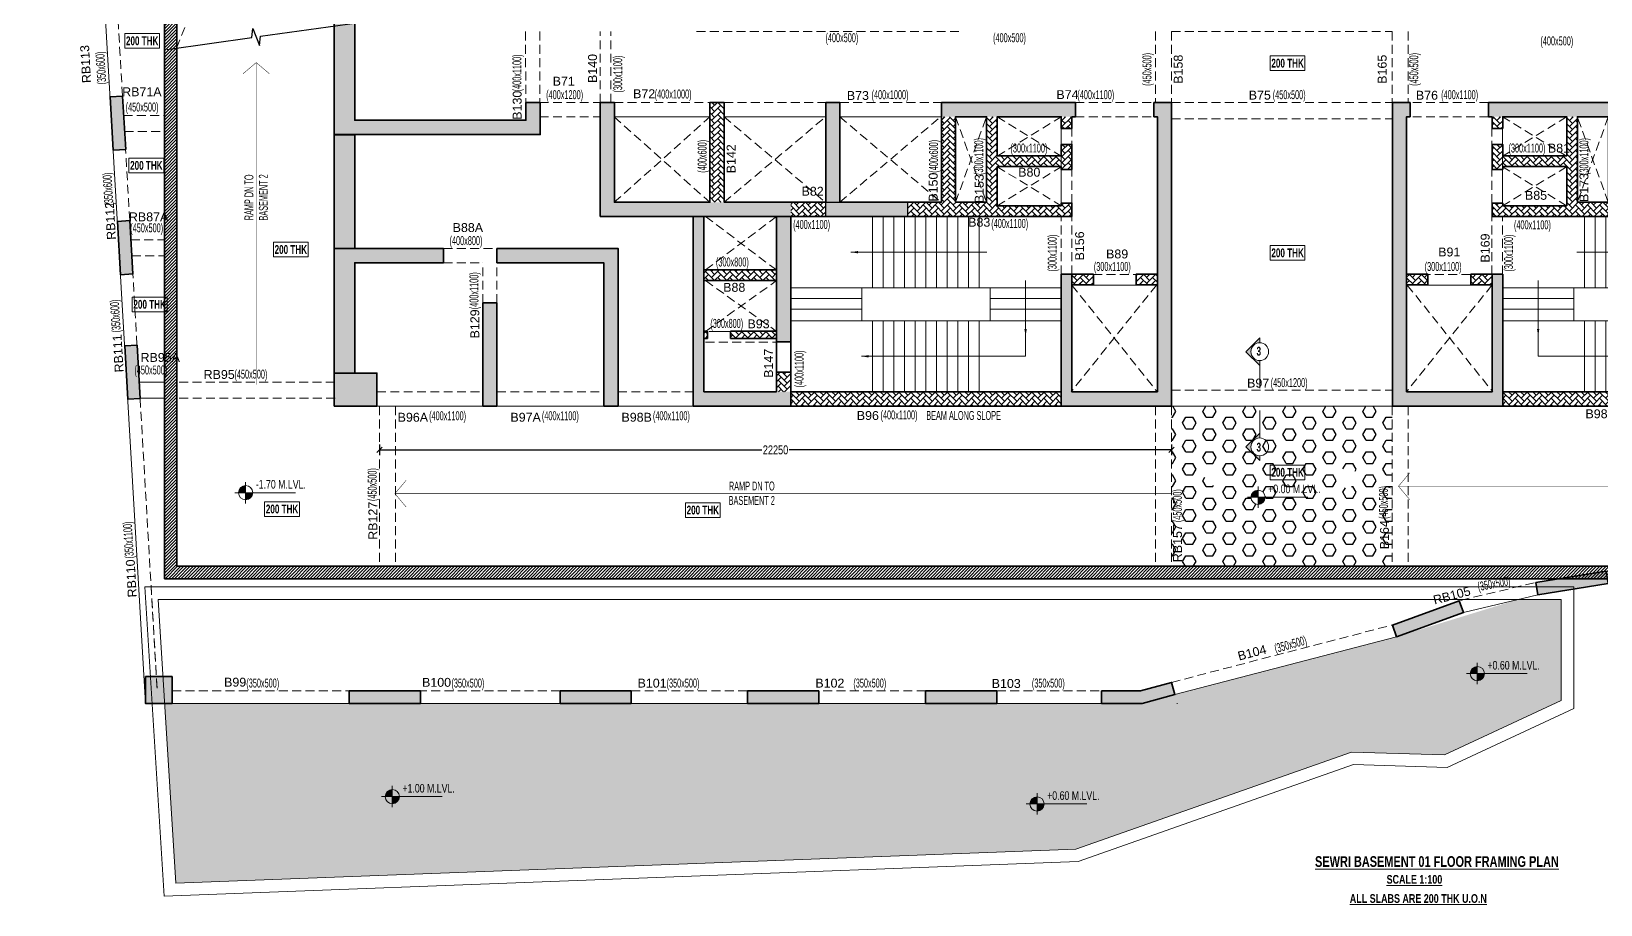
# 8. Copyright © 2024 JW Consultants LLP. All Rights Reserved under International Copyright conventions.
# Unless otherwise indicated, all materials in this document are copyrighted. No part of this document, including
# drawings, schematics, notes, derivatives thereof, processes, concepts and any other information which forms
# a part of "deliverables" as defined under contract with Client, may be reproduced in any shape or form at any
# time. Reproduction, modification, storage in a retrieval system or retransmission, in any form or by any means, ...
# Model space of a CAD drawing. Header units: millimetres. Extents: x 0 to 31858296, y -21599035 to 0.
# Drawn here: x 31785938 to 31830023, y -21492963 to -21468434 of the extents above; entities that cross this region are included whole.
import ezdxf
from ezdxf.enums import TextEntityAlignment as Align

# ---------------------------------------------------------------- set-up
doc = ezdxf.new("R2010")
doc.units = ezdxf.units.MM
doc.header["$LTSCALE"] = 1000
doc.header["$MEASUREMENT"] = 0
doc.header["$PDMODE"] = 3
doc.linetypes.add('HIDDEN', pattern=[0.375, 0.25, -0.125])
doc.linetypes.add('HIDDEN2', pattern=[0.1875, 0.125, -0.0625])
for name, color, linetype, lineweight in [('A-ANNO-DIMS', 8, 'Continuous', 15), ('A-DETL-MISC', 35, 'Continuous', 15), ('A-FLOR-IDEN', 11, 'Continuous', 9), ('A-HIDD-ABVE', 8, 'HIDDEN', 20), ('A-HIDD-BELW', 8, 'HIDDEN2', 20), ('G-____-____-DIMS', 7, 'Continuous', 9), ('G-ANNO-SYMB', 1, 'Continuous', 9), ('G-ANNO-TEXT', 231, 'Continuous', 9), ('S-BEAM', 7, 'Continuous', 18), ('S-BEAM-IDEN', 2, 'Continuous', 9), ('S-COL HATCH', 9, 'Continuous', 0), ('S-COLS', 5, 'Continuous', 35)]:
    doc.layers.add(name, color=color, linetype=linetype, lineweight=lineweight)
for name, color, linetype in [('Beam Nos', 7, 'Continuous'), ('changes', 7, 'Continuous'), ('HATCH', 8, 'Continuous'), ('S-CUTOUT', 1, 'Continuous')]:
    doc.layers.add(name, color=color, linetype=linetype)
doc.styles.add('Dim.s & Anno.(Misc.)', font='ARIALN.TTF')
doc.styles.add('SC-BBS1', font='SansSerif')
doc.styles.add('SOBHA', font='swisscl.ttf')
doc.styles.add('Swis721 LtCn BT', font='swisscl.ttf', dxfattribs={"width": 0.9, "height": 233.355162})
doc.styles.add('Swis721 LtCn BT_1', font='swisscl.ttf', dxfattribs={"height": 240})
doc.styles.add('Swis721 LtCn BT_2', font='swisscl.ttf', dxfattribs={"height": 244.992296})
doc.styles.add('Swis721 LtCn BT_B', font='', dxfattribs={"width": 0.9, "height": 246.918336})
doc.styles.get('Swis721 LtCn BT_B').set_extended_font_data('Swis721 LtCn BT', bold=True)
doc.dimstyles.new('A-GFC-100', dxfattribs={"dimscale": 100, "dimtxt": 1.75, "dimasz": 1.5, "dimexe": 1.5, "dimexo": 0, "dimgap": 1, "dimtad": 1, "dimdsep": 46, "dimtxsty": 'Dim.s & Anno.(Misc.)', "dimblk": 'ARCHTICK', "dimcen": 0, "dimdle": 1.5, "dimclrd": 256, "dimclre": 8, "dimclrt": 6, "dimazin": 2, "dimtfac": 1, "dimtix": 1, "dimtmove": 2, "dimatfit": 3, "dimfxl": 1, "dimtolj": 1, "dimlwd": -1, "dimlwe": 9, "dimarcsym": 0})
doc.dimstyles.new('S-100', dxfattribs={"dimscale": 100, "dimtxt": 2.5, "dimasz": 1.5, "dimexe": 1.5, "dimexo": 1.5, "dimgap": 0.1, "dimtad": 0, "dimdec": 0, "dimrnd": 0.0005, "dimzin": 0, "dimdsep": 46, "dimtxsty": 'SOBHA', "dimblk": 'OBLIQUE', "dimcen": 0.09, "dimclrd": 8, "dimclre": 8, "dimclrt": 6, "dimadec": 0, "dimazin": 0, "dimtfac": 1, "dimtdec": 0, "dimtofl": 0, "dimtmove": 0, "dimatfit": 3, "dimfxl": 1.5, "dimfxlon": 1, "dimtolj": 1, "dimtzin": 0, "dimlwd": -1, "dimlwe": -1, "dimarcsym": 0})
pattern_1 = [(45, (-31802317.5, 20729084.55), (0, 169.7056275), [360, -120]), (135, (-31802232.65, 20729169.4), (1e-14, 169.7056275), [360, -120])]
pattern_2 = [(45, (-31802317.5, 20677155.55), (0, 169.7056275), [360, -120]), (135, (-31802232.65, 20677240.4), (1e-14, 169.7056275), [360, -120])]

# ---------------------------------------------------------------- blocks, each defined once
blk = doc.blocks.new('_ARCHTICK')
at = {"color": 0, "linetype": 'ByBlock', "const_width": 0.15}
blk.add_lwpolyline([(-0.5, -0.5), (0.5, 0.5)], dxfattribs=at)
blk = doc.blocks.new('Spot Elevations - M_Spot Elevation - Target Filled-23738-FIRST FLOOR  FRAMING PLAN _NTA_')
at = {"layer": 'G-____-____-DIMS'}
h = blk.add_hatch(color=256, dxfattribs=at)
edge = h.paths.add_edge_path(flags=0)
edge.add_line((0, 0), (-2, 0))
edge.add_arc((0, 0), 2, 90, 180, ccw=False)
edge.add_line((0, 2), (0, 0))
h = blk.add_hatch(color=256, dxfattribs=at)
edge = h.paths.add_edge_path(flags=0)
edge.add_line((0, 0), (2, 0))
edge.add_arc((0, 0), 2, 270, 360, ccw=False)
edge.add_line((0, -2), (0, 0))
for p, q in [((-3, 0), (14, 0)), ((0, -3), (0, 3))]:
    blk.add_line(p, q, dxfattribs=at)
blk.add_circle((0, 0), 2, dxfattribs=at)
blk = doc.blocks.new('A$C89844c14')
at = {"layer": 'S-COL HATCH', "transparency": 33554687}
h = blk.add_hatch(dxfattribs=at)
h.set_pattern_fill('ANSI31', color=256, scale=500)
h.set_pattern_definition([(45, (-31243118.95, 21573255.045), (-44.19417382, 44.19417382), [])])
edge = h.paths.add_edge_path()
edge.add_line((-12641, -10574), (46763, -10574))
edge.add_line((46763, -10574), (50159, -10424))
edge.add_line((50159, -10424), (50159, 18363))
edge.add_arc((65987, 101152), 84288, 235.33184, 259.17631, ccw=False)
edge.add_arc((-8443, 269), 41200, 49.9962, 101.0852)
edge.add_line((-16364, 40700), (-15224, 21151))
edge.add_line((-15224, 21151), (-12641, 21151))
edge.add_line((-12641, 21151), (-12641, -10574))
edge = h.paths.add_edge_path(flags=16)
edge.add_line((-12291, -10224), (46756, -10224))
edge.add_line((46756, -10224), (49809, -10089))
edge.add_line((49809, -10089), (49809, 18075))
edge.add_arc((65987, 101152), 84638, 235.32076, 258.98032, ccw=False)
edge.add_arc((-8443, 269), 40850, 49.9733, 100.6568)
edge.add_line((-15997, 40415), (-14893, 21501))
edge.add_line((-14893, 21501), (-12291, 21501))
edge.add_line((-12291, 21501), (-12291, -10224))
h = blk.add_hatch(color=256, dxfattribs=at)
h.dxf.hatch_style = 1
h.paths.add_polyline_path([(-14163, 2965), (-14075, 1467), (-13726, 1488), (-13813, 2985)])
h = blk.add_hatch(color=256, dxfattribs=at)
h.dxf.hatch_style = 1
h.paths.add_polyline_path([(-13958, -535), (-13871, -2033), (-13522, -2012), (-13609, -515)])
h = blk.add_hatch(color=256, dxfattribs=at)
h.dxf.hatch_style = 1
h.paths.add_polyline_path([(-13754, -4033), (-13667, -5530), (-13317, -5510), (-13405, -4012)])
h = blk.add_hatch(color=256, dxfattribs=at)
h.dxf.hatch_style = 1
h.paths.add_polyline_path([(25890, -10677), (25945, -11023), (27920, -10704), (27864, -10359)])
h = blk.add_hatch(color=256, dxfattribs=at)
h.dxf.hatch_style = 1
h.paths.add_polyline_path([(23858, -11521), (23739, -11192), (21859, -11873), (21978, -12202)])
h = blk.add_hatch(color=256, dxfattribs=at)
h.dxf.hatch_style = 1
h.paths.add_polyline_path([(15747, -13822), (15654, -13485), (14779, -13724), (13686, -13724), (13686, -14074), (14825, -14074)])
h = blk.add_hatch(color=256, dxfattribs=at)
h.dxf.hatch_style = 1
h.paths.add_polyline_path([(-5446, -14074), (-5446, -13724), (-7446, -13724), (-7446, -14074)])
h = blk.add_hatch(color=256, dxfattribs=at)
h.dxf.hatch_style = 1
h.paths.add_polyline_path([(478, -14074), (478, -13724), (-1522, -13724), (-1522, -14074)])
h = blk.add_hatch(color=256, dxfattribs=at)
h.dxf.hatch_style = 1
h.paths.add_polyline_path([(5745, -14074), (5745, -13724), (3745, -13724), (3745, -14074)])
h = blk.add_hatch(color=256, dxfattribs=at)
h.dxf.hatch_style = 1
h.paths.add_polyline_path([(10745, -14074), (10745, -13724), (8745, -13724), (8745, -14074)])
at = {"layer": 'S-COLS', "elevation": 0}
for points in [[(-12641, -10574), (46763, -10574), (50159, -10424), (50159, 18363, -0.104418), (18042, 31828, 0.226686), (-16364, 40700), (-15224, 21151), (-12641, 21151)], [(-12291, -10224), (46756, -10224), (49809, -10089), (49809, 18075, -0.103603), (17829, 31550, 0.224825), (-15997, 40415), (-14893, 21501), (-12291, 21501)]]:
    blk.add_lwpolyline(points, format="xyb", close=True, dxfattribs=at)
for points in [[(-14163, 2965), (-13813, 2985), (-13726, 1488), (-14075, 1467)], [(-13958, -535), (-13609, -515), (-13522, -2012), (-13871, -2033)], [(-13754, -4033), (-13405, -4012), (-13317, -5510), (-13667, -5530)], [(-7446, -13724), (-5446, -13724), (-5446, -14074), (-7446, -14074)], [(-1522, -13724), (478, -13724), (478, -14074), (-1522, -14074)], [(3745, -13724), (5745, -13724), (5745, -14074), (3745, -14074)], [(8745, -13724), (10745, -13724), (10745, -14074), (8745, -14074)]]:
    blk.add_lwpolyline(points, close=True, dxfattribs=at)
for points in [[(25890, -10677), (25945, -11023), (27920, -10704), (27864, -10359), (25890, -10677)], [(21859, -11873), (21978, -12202), (23858, -11521), (23739, -11192), (21859, -11873)], [(13686, -13724), (14779, -13724), (15654, -13485), (15747, -13822), (14825, -14074), (13686, -14074), (13686, -13724)]]:
    blk.add_lwpolyline(points, dxfattribs=at)
blk = doc.blocks.new('Detail View - M_Section Head - Structural Type 1-785420-STILT FLOOR FRAMING PLAN')
at = {"layer": 'G-ANNO-SYMB'}
h = blk.add_hatch(color=9, dxfattribs=at)
edge = h.paths.add_edge_path(flags=0)
edge.add_line((-8.5, 0), (-9.86, 0))
edge.add_line((-9.86, 0), (-5.99, 3.87))
edge.add_line((-5.99, 3.87), (-2.12, 0))
edge.add_line((-2.12, 0), (-3.5, 0))
edge.add_arc((-6, 0), 2.5, 360, 540)
for p, q in [((-5.99, 3.87), (-9.86, 0)), ((-5.99, 3.87), (-2.12, 0)), ((-8.5, 0), (-9.86, 0)), ((-3.5, 0), (-2.12, 0))]:
    blk.add_line(p, q, dxfattribs=at)
at = {"layer": 'G-ANNO-SYMB', "color": 5}
for p, q in [((-5.99, 3.87), (-9.86, 0)), ((-2.12, 0), (-5.99, 3.87)), ((-9.86, 0), (-8.5, 0)), ((-3.5, 0), (4.24, 0)), ((-3.5, 0), (-2.12, 0))]:
    blk.add_line(p, q, dxfattribs=at)
at = {"layer": 'G-ANNO-SYMB'}
blk.add_arc((-6, 0), 2.5, 360, 180, dxfattribs=at)
at = {"layer": 'G-ANNO-SYMB', "color": 5}
for start, end in [(360, 180), (180, 360)]:
    blk.add_arc((-6, 0), 2.5, start, end, dxfattribs=at)
blk = doc.blocks.new('_OBLIQUE')
at = {"color": 0, "linetype": 'ByBlock'}
blk.add_line((-0.5, -0.5), (0.5, 0.5), dxfattribs=at)
blk = doc.blocks.new('*D208')
at = {"layer": 'changes', "color": 8, "transparency": 16777216}
for p, q in [((31795719, -21480041), (31795719, -21480341)), ((31795719, -21480191), (31806459, -21480191)), ((31817969, -21480191), (31807229, -21480191)), ((31817969, -21480041), (31817969, -21480341))]:
    blk.add_line(p, q, dxfattribs=at)
at = {"layer": 'Defpoints', "color": 0, "transparency": 16777216}
for p in [(31795719, -21479550), (31817969, -21479550), (31817969, -21480191)]:
    blk.add_point(p, dxfattribs=at)
at = {"layer": 'changes', "color": 8, "transparency": 16777216, "xscale": 150, "yscale": 150, "zscale": 150, "rotation": 180}
blk.add_blockref('_OBLIQUE', (31795719, -21480191), dxfattribs=at)
at = {"layer": 'changes', "color": 8, "transparency": 16777216, "xscale": 150, "yscale": 150, "zscale": 150}
blk.add_blockref('_OBLIQUE', (31817969, -21480191), dxfattribs=at)
at = {"layer": 'changes', "color": 6, "transparency": 16777216, "insert": (31806844, -21480191), "char_height": 250, "attachment_point": 5, "style": 'SOBHA'}
blk.add_mtext('\\A1;22250', dxfattribs=at)
blk = doc.blocks.new('A$C0bd9de3c')
at = {"layer": 'S-COL HATCH', "transparency": 33554687}
h = blk.add_hatch(color=256, dxfattribs=at)
h.dxf.hatch_style = 1
h.paths.add_polyline_path([(-2086, 1900), (-2086, 2800), (-2486, 2800), (-2486, 2300), (-7296, 2300), (-7296, 13400), (-7871, 13403), (-7871, 1900)])
h = blk.add_hatch(color=256, dxfattribs=at)
h.dxf.hatch_style = 1
h.paths.add_polyline_path([(4954, -400), (4954, 0), (0, 0), (0, 2800), (-400, 2800), (-400, -400)])
at = {"layer": 'S-COL HATCH'}
h = blk.add_hatch(dxfattribs=at)
h.set_pattern_fill('AR-HBONE', color=256, scale=30)
h.set_pattern_definition(pattern_1)
h.paths.add_polyline_path([(2684, 0), (3084, 0), (3084, 2800), (2684, 2800)])
at = {"layer": 'S-COL HATCH', "transparency": 33554687}
h = blk.add_hatch(color=256, dxfattribs=at)
h.dxf.hatch_style = 1
h.paths.add_polyline_path([(5934, 2800), (6334, 2800), (6334, 0), (5934, 0)])
h = blk.add_hatch(color=256, dxfattribs=at)
h.dxf.hatch_style = 1
h.paths.add_polyline_path([(9184, 2800), (12954, 2800), (12954, 2400), (9184, 2400)])
h = blk.add_hatch(color=256, dxfattribs=at)
h.dxf.hatch_style = 1
h.paths.add_polyline_path([(12854, -2025), (12554, -2025), (12554, -5325), (12554, -5725), (15254, -5725), (15654, -5725), (15654, -5325), (15654, -5325), (15654, 2800), (15154, 2800), (15154, 2400), (15254, 2400), (15254, -5325), (15254, -5325), (12854, -5325), (12854, -5325)])
h = blk.add_hatch(color=256, dxfattribs=at)
h.dxf.hatch_style = 1
h.paths.add_polyline_path([(24654, -2025), (24954, -2025), (24954, -5325), (24954, -5725), (22254, -5725), (21854, -5725), (21854, -5325), (21854, -5325), (21854, 2800), (22354, 2800), (22354, 2400), (22254, 2400), (22254, -5325), (22254, -5325), (24654, -5325), (24654, -5325)])
h = blk.add_hatch(color=256, dxfattribs=at)
h.dxf.hatch_style = 1
h.paths.add_polyline_path([(28324, 2800), (24554, 2800), (24554, 2400), (28324, 2400)])
at = {"layer": 'S-COL HATCH'}
h = blk.add_hatch(dxfattribs=at)
h.set_pattern_fill('AR-HBONE', color=256, scale=30)
h.set_pattern_definition(pattern_1)
h.paths.add_polyline_path([(10454, 2400), (10754, 2400), (10754, 1300), (12554, 1300), (12554, 1625), (12854, 1625), (12854, 922), (12554, 922), (12554, 1000), (10754, 1000), (10754, -100), (12554, -100), (12554, -23), (12854, -23), (12854, -400), (8234, -400), (8234, 0), (10454, 0)])
h = blk.add_hatch(dxfattribs=at)
h.set_pattern_fill('AR-HBONE', color=256, scale=30)
h.set_pattern_definition(pattern_1)
h.paths.add_polyline_path([(9184, 0), (9584, 0), (9584, 2400), (9184, 2400)])
h = blk.add_hatch(dxfattribs=at)
h.set_pattern_fill('AR-HBONE', color=256, scale=30)
h.set_pattern_definition(pattern_1)
h.paths.add_polyline_path([(12554, 2400), (12854, 2400), (12854, 2075), (12554, 2075)])
h = blk.add_hatch(dxfattribs=at)
h.set_pattern_fill('AR-HBONE', color=256, scale=30)
h.set_pattern_definition(pattern_1)
h.paths.add_polyline_path([(27054, 2400), (26754, 2400), (26754, 1300), (24954, 1300), (24954, 1625), (24654, 1625), (24654, 922), (24954, 922), (24954, 1000), (26754, 1000), (26754, -100), (24954, -100), (24954, -23), (24654, -23), (24654, -400), (29274, -400), (29274, 0), (27054, 0)])
h = blk.add_hatch(dxfattribs=at)
h.set_pattern_fill('AR-HBONE', color=256, scale=30)
h.set_pattern_definition(pattern_1)
h.paths.add_polyline_path([(24954, 2400), (24654, 2400), (24654, 2075), (24954, 2075)])
at = {"layer": 'S-COL HATCH', "transparency": 33554687}
h = blk.add_hatch(color=256, dxfattribs=at)
h.dxf.hatch_style = 1
h.paths.add_polyline_path([(2514, -400), (2214, -400), (2214, -5725), (2514, -5725), (4954, -5725), (4954, -5325), (2514, -5325), (2514, -3625), (2514, -3625), (2514, -3625)])
h = blk.add_hatch(color=256, dxfattribs=at)
h.dxf.hatch_style = 1
h.paths.add_polyline_path([(4954, -400), (4554, -400), (4554, -400), (4554, -1900), (4554, -1900), (4554, -2200), (4554, -3925), (4954, -3925)])
at = {"layer": 'S-COL HATCH'}
h = blk.add_hatch(dxfattribs=at)
h.set_pattern_fill('AR-HBONE', color=256, scale=30)
h.set_pattern_definition(pattern_1)
h.paths.add_polyline_path([(5934, 0), (4954, 0), (4954, -400), (5934, -400)])
at = {"layer": 'S-COL HATCH', "transparency": 33554687}
h = blk.add_hatch(color=256, dxfattribs=at)
h.dxf.hatch_style = 1
h.paths.add_polyline_path([(5934, 0), (8234, 0), (8234, -400), (5934, -400)])
h = blk.add_hatch(color=256, dxfattribs=at)
h.dxf.hatch_style = 1
h.paths.add_polyline_path([(-4804, -1300), (-7296, -1300), (-7296, -1303), (-7871, -1303), (-7871, -4800), (-7296, -4800), (-7296, -1700), (-4804, -1700)])
h = blk.add_hatch(color=256, dxfattribs=at)
h.dxf.hatch_style = 1
h.paths.add_polyline_path([(100, -1300), (-3304, -1300), (-3304, -1700), (-300, -1700), (-300, -5725), (100, -5725)])
at = {"layer": 'S-COL HATCH'}
h = blk.add_hatch(dxfattribs=at)
h.set_pattern_fill('AR-HBONE', color=256, scale=30)
h.set_pattern_definition(pattern_1)
h.paths.add_polyline_path([(2514, -1900), (2514, -2200), (4554, -2200), (4554, -1900)])
h = blk.add_hatch(dxfattribs=at)
h.set_pattern_fill('AR-HBONE', color=256, scale=30)
h.set_pattern_definition(pattern_2)
h.paths.add_polyline_path([(13454, -2325), (13454, -2025), (12854, -2025), (12854, -2325)])
h.paths.add_polyline_path([(15254, -2325), (15254, -2025), (14654, -2025), (14654, -2325)])
h = blk.add_hatch(dxfattribs=at)
h.set_pattern_fill('AR-HBONE', color=256, scale=30)
h.set_pattern_definition(pattern_2)
h.paths.add_polyline_path([(24654, -2325), (24654, -2025), (24054, -2025), (24054, -2325)])
h.paths.add_polyline_path([(22854, -2325), (22854, -2025), (22254, -2025), (22254, -2325)])
at = {"layer": 'S-COL HATCH', "transparency": 33554687}
h = blk.add_hatch(color=256, dxfattribs=at)
h.dxf.hatch_style = 1
h.paths.add_polyline_path([(-3300, -2827), (-3696, -2827), (-3696, -5725), (-3300, -5725)])
at = {"layer": 'S-COL HATCH'}
h = blk.add_hatch(dxfattribs=at)
h.set_pattern_fill('AR-HBONE', color=256, scale=30)
h.set_pattern_definition(pattern_1)
h.paths.add_polyline_path([(2614, -3625), (2514, -3625), (2514, -3825), (2614, -3825)])
h = blk.add_hatch(dxfattribs=at)
h.set_pattern_fill('AR-HBONE', color=256, scale=30)
h.set_pattern_definition(pattern_1)
h.paths.add_polyline_path([(3264, -3625), (3264, -3825), (4554, -3825), (4554, -3625)])
at = {"layer": 'S-COL HATCH', "transparency": 33554687}
h = blk.add_hatch(color=256, dxfattribs=at)
h.dxf.hatch_style = 1
h.paths.add_polyline_path([(-7871, -4800), (-7871, -5725), (-6671, -5725), (-6671, -4800)])
at = {"layer": 'S-COL HATCH'}
h = blk.add_hatch(dxfattribs=at)
h.set_pattern_fill('AR-HBONE', color=256, scale=30)
h.set_pattern_definition(pattern_1)
h.paths.add_polyline_path([(4954, -4775), (4554, -4775), (4554, -5325), (4954, -5325)])
h = blk.add_hatch(dxfattribs=at)
h.set_pattern_fill('AR-HBONE', color=256, scale=30)
h.set_pattern_definition(pattern_1)
h.paths.add_polyline_path([(4954, -5325), (12554, -5325), (12554, -5725), (4954, -5725)])
h = blk.add_hatch(dxfattribs=at)
h.set_pattern_fill('AR-HBONE', color=256, scale=30)
h.set_pattern_definition(pattern_1)
h.paths.add_polyline_path([(32554, -5325), (24954, -5325), (24954, -5725), (32554, -5725)])
at = {"layer": 'changes'}
blk.add_lwpolyline([(5934, 0), (8234, 0), (8234, -400), (5934, -400)], close=True, dxfattribs=at)
at = {"layer": 'S-COLS'}
for p, q in [((-4804, -1300), (-4804, -1700)), ((-3304, -1300), (-3304, -1700)), ((12554, -2025), (12554, -5325)), ((12854, -2025), (12854, -5325)), ((24654, -2025), (24654, -5325)), ((24954, -2025), (24954, -5325)), ((4554, -3925), (4954, -3925)), ((4554, -4775), (4954, -4775)), ((-3700, -5725), (-3300, -5725)), ((-300, -5725), (100, -5725)), ((12554, -5325), (12554, -5725)), ((24954, -5325), (24954, -5725))]:
    blk.add_line(p, q, dxfattribs=at)
for points in [[(-7871, 1903), (-2086, 1900), (-2086, 2800), (-2486, 2800), (-2486, 2300), (-7296, 2300), (-7296, 13400), (-7871, 13403)], [(9584, 0), (10454, 0), (10454, 2400), (9584, 2400)], [(27924, 0), (27054, 0), (27054, 2400), (27924, 2400)], [(4554, -1900), (2514, -1900), (2514, -2200), (4554, -2200)]]:
    blk.add_lwpolyline(points, close=True, dxfattribs=at)
for points in [[(9184, 2800), (12954, 2800), (12954, 2400), (12854, 2400), (12854, 2075), (12554, 2075), (12554, 2400), (11654, 2400), (10754, 2400), (10754, 1300), (12554, 1300), (12554, 1625), (12854, 1625), (12854, 922), (12554, 922), (12554, 1000), (10754, 1000), (10754, -100), (11654, -100), (12554, -100), (12554, -23), (12854, -23), (12854, -400), (10754, -400), (10754, -400), (-400, -400), (-400, 2800), (0, 2800), (0, 0), (2684, 0), (2684, 2800)], [(2684, 2800), (3084, 2800)], [(3084, 2800), (3084, 0), (5934, 0), (5934, 2800)], [(5934, 2800), (6334, 2800)], [(6334, 2800), (6334, 0), (9184, 0), (9184, 2800)], [(15654, -5325), (15654, 2800), (15154, 2800), (15154, 2400), (15254, 2400), (15254, -5325), (12854, -5325)], [(21854, -5325), (21854, 2800), (22354, 2800), (22354, 2400), (22254, 2400), (22254, -5325), (24654, -5325)], [(28324, 2800), (24554, 2800), (24554, 2400), (24654, 2400), (24654, 2075), (24954, 2075), (24954, 2400), (25854, 2400), (26754, 2400), (26754, 1300), (24954, 1300), (24954, 1625), (24654, 1625), (24654, 922), (24954, 922), (24954, 1000), (26754, 1000), (26754, -100), (25854, -100), (24954, -100), (24954, -23), (24654, -23), (24654, -400), (26754, -400), (26754, -400), (37909, -400)], [(2214, -400), (2214, -5725), (2514, -5725)], [(2514, -5325), (2514, -400)], [(4554, -400), (4554, -5325)], [(4554, -5725), (4954, -5725), (4954, -400)], [(-7871, -1300), (-7871, -4800), (-7296, -4800), (-7296, -1700), (-4804, -1700)], [(-4804, -1300), (-7846, -1300)], [(100, -5725), (100, -1300), (-3304, -1300)], [(-3304, -1700), (-300, -1700), (-300, -5725)], [(12854, -2325), (13454, -2325), (13454, -2025), (12554, -2025)], [(15254, -2325), (14654, -2325), (14654, -2025), (15254, -2025)], [(22254, -2325), (22854, -2325), (22854, -2025), (22254, -2025)], [(24654, -2325), (24054, -2325), (24054, -2025), (24954, -2025)], [(-3300, -5725), (-3300, -2827), (-3700, -2827), (-3700, -5725)], [(2614, -3625), (2514, -3625)], [(2514, -3825), (2614, -3825)], [(2614, -3825), (2614, -3625)], [(3264, -3625), (3264, -3825)], [(4554, -3625), (3264, -3625)], [(3264, -3825), (4554, -3825)], [(4554, -5325), (2514, -5325)], [(2514, -5725), (4554, -5725)], [(12554, -5325), (4954, -5325), (4954, -5725), (15254, -5725)], [(15254, -5725), (15254, -5725), (15654, -5725), (15654, -5325)], [(22254, -5725), (22254, -5725), (21854, -5725), (21854, -5325)], [(24954, -5325), (32554, -5325), (32554, -5725), (22254, -5725)]]:
    blk.add_lwpolyline(points, dxfattribs=at)
at = {"layer": 'S-COLS', "elevation": 0}
blk.add_lwpolyline([(-7871, -5725), (-6671, -5725), (-6671, -4800), (-7871, -4800)], close=True, dxfattribs=at)
blk = doc.blocks.new('A$C40398dd4')
at = {"layer": 'A-ANNO-DIMS', "ltscale": 500, "elevation": 0}
blk.add_lwpolyline([(5810, 1000), (6600, 1000), (6600, 1565)], dxfattribs=at)
at = {"layer": 'A-DETL-MISC'}
for p, q in [((2300, 4925), (2300, 2925)), ((2600, 4925), (2600, 2925)), ((2900, 4925), (2900, 2925)), ((3200, 4925), (3200, 2925)), ((3500, 4925), (3500, 2925)), ((3800, 4925), (3800, 2925)), ((4100, 4925), (4100, 2925)), ((4400, 4925), (4400, 2925)), ((4700, 4925), (4700, 2925)), ((5000, 4925), (5000, 2925)), ((5300, 4925), (5300, 2925)), ((2300, 0), (2300, 2000)), ((2600, 0), (2600, 2000)), ((2900, 0), (2900, 2000)), ((3200, 0), (3200, 2000)), ((3500, 0), (3500, 2000)), ((3800, 0), (3800, 2000)), ((4100, 0), (4100, 2000)), ((4400, 0), (4400, 2000)), ((4700, 0), (4700, 2000)), ((5000, 0), (5000, 2000)), ((5300, 0), (5300, 2000))]:
    blk.add_line(p, q, dxfattribs=at)
for points in [[(2000, 2925), (0, 2925)], [(5600, 2925), (7600, 2925)], [(2000, 2625), (0, 2625)], [(2000, 2325), (0, 2325)], [(5600, 2625), (7600, 2625)], [(5600, 2325), (7600, 2325)]]:
    blk.add_lwpolyline(points, dxfattribs=at)
blk.add_lwpolyline([(5600, 2925), (5600, 2000), (2000, 2000), (2000, 2925)], close=True, dxfattribs=at)
at = {"layer": 'A-DETL-MISC', "elevation": 0}
for points in [[(2000, 2000), (0, 2000)], [(5600, 2000), (7600, 2000)]]:
    blk.add_lwpolyline(points, dxfattribs=at)
at = {"layer": 'A-ANNO-DIMS', "ltscale": 500}
for points in [[(1688, 3925), (5510, 3925)], [(6600, 1565), (6600, 3126)], [(1988, 1000), (5810, 1000)]]:
    blk.add_leader(points, dimstyle='A-GFC-100', override={"dimasz": 2, "dimtad": 0, "dimfxl": 0.18, "dimarcsym": 1}, dxfattribs=at)

msp = doc.modelspace()

# ---------------------------------------------------------------- hatches: boundary and pattern name
at = {"layer": 'A-HIDD-BELW', "transparency": 33554687}
h = msp.add_hatch(dxfattribs=at)
h.set_pattern_fill('FLEX', color=256, scale=1500, angle=30)
h.set_pattern_definition([(30, (439301.5, -205989.5), (-187.5, 324.7595264), [375, -375]), (75, (439626.26, -205802), (-187.5, 324.7595264), [93.75, -342.830086, 93.75, -530.330086])])
h.paths.add_polyline_path([(31823027.9, -21488679.9), (31825636.2, -21488758), (31828918.9, -21487231.5), (31828918.9, -21486622.6), (31828918.9, -21484391.1), (31827707.4, -21484391.1), (31824288.8, -21485439.4), (31817093.3, -21487311.4), (31815093.3, -21487311.4), (31789682.6, -21487311.4), (31789995.1, -21492363.6), (31815283.4, -21491409.1)])
at = {"layer": 'HATCH'}
h = msp.add_hatch(dxfattribs=at)
h.set_pattern_fill('HEX', color=9, scale=1500)
h.paths.add_polyline_path([(31817969.2, -21478961.4), (31817969.2, -21483460.2), (31824169.2, -21483460.2), (31824169.2, -21478961.4)])
h.paths.add_polyline_path([(31821718.3, -21480618.4), (31821718.3, -21481030.2), (31820740.8, -21481030.2), (31820740.8, -21480618.4)], flags=0)
h.paths.add_polyline_path([(31823173.7, -21480933.2), (31823311.5, -21480933.2), (31822924.8, -21481319.9), (31822538.1, -21480933.2), (31822673.7, -21480933.2, -1)], flags=16)
h.paths.add_polyline_path([(31822538.1, -21480933.2), (31822673.7, -21480933.2, 1), (31823173.7, -21480933.2), (31823311.5, -21480933.2), (31822924.8, -21481319.9)], flags=0)
h.paths.add_polyline_path([(31820599.5, -21481520.8, -1), (31820199.5, -21481520.8, -1)], flags=16)
h.paths.add_polyline_path([(31819538.1, -21480932), (31819402.5, -21480932, -1), (31818902.5, -21480932), (31818764.7, -21480932), (31819151.4, -21480545.4)], flags=16)
h.paths.add_polyline_path([(31819538.1, -21480932), (31819402.5, -21480932, 1), (31818902.5, -21480932), (31818764.7, -21480932), (31819151.4, -21480545.4)], flags=16)
h.paths.add_polyline_path([(31822809, -21481130.7), (31823071.7, -21481130.7), (31823071.7, -21480610), (31822809, -21480610)], flags=24)
h.paths.add_polyline_path([(31819038.5, -21481202.4), (31819301.2, -21481202.4), (31819301.2, -21480681.7), (31819038.5, -21480681.7)], flags=24)
h.paths.add_polyline_path([(31820585, -21481541.1), (31822386.4, -21481541.1), (31822386.4, -21481035), (31820585, -21481035)], flags=24)
h.paths.add_polyline_path([(31824189.9, -21482191.3), (31824189.9, -21480918.1), (31823662.7, -21480918.1), (31823662.7, -21482191.3)], flags=9)
h.paths.add_polyline_path([(31820696, -21481083.3), (31821747.9, -21481083.3), (31821747.9, -21480562.6), (31820696, -21480562.6)], flags=24)
h.paths.add_polyline_path([(31818398.4, -21482281.6), (31818398.4, -21481008.4), (31817871.2, -21481008.4), (31817871.2, -21482281.6)], flags=9)
at = {"layer": 'S-COL HATCH', "transparency": 33554687}
h = msp.add_hatch(color=256, dxfattribs=at)
h.dxf.hatch_style = 1
h.paths.add_polyline_path([(31795023, -21471336.2), (31794448, -21471336.2), (31794448, -21474536.2), (31795023, -21474536.2)])
h = msp.add_hatch(color=256, dxfattribs=at)
h.dxf.hatch_style = 1
h.paths.add_polyline_path([(31789892, -21487310.2), (31789892, -21486560.2), (31789142, -21486560.2), (31789142, -21487310.2)])

# ---------------------------------------------------------------- linework, layer by layer
at = {"elevation": 0}
msp.add_lwpolyline([(31789750.3, -21468940.7), (31792131, -21468607.8), (31792158.3, -21468351.5), (31792351.3, -21468829.4), (31792378.6, -21468573.1), (31795088.9, -21468194.1)], dxfattribs=at)
at = {"layer": 'A-FLOR-IDEN', "color": 8, "flags": 128}
for points in [[(31789539.4, -21468496.7), (31789539.4, -21468908.5), (31788561.9, -21468908.5), (31788561.9, -21468496.7)], [(31821718.3, -21469125.7), (31821718.3, -21469537.5), (31820740.8, -21469537.5), (31820740.8, -21469125.7)], [(31789656.9, -21471996.7), (31789656.9, -21472408.5), (31788679.4, -21472408.5), (31788679.4, -21471996.7)], [(31821718.3, -21474453.1), (31821718.3, -21474864.9), (31820740.8, -21474864.9), (31820740.8, -21474453.1)], [(31789749.4, -21475899.7), (31789749.4, -21476311.5), (31788771.9, -21476311.5), (31788771.9, -21475899.7)], [(31821718.3, -21480618.4), (31821718.3, -21481030.2), (31820740.8, -21481030.2), (31820740.8, -21480618.4)]]:
    msp.add_lwpolyline(points, close=True, dxfattribs=at)
at = {"layer": 'A-FLOR-IDEN', "color": 8, "elevation": 0, "flags": 128}
for points in [[(31793715.7, -21474359.6), (31793715.7, -21474771.4), (31792738.2, -21474771.4), (31792738.2, -21474359.6)], [(31793469.4, -21481649), (31793469.4, -21482060.9), (31792491.9, -21482060.9), (31792491.9, -21481649)], [(31805290.5, -21481677.8), (31805290.5, -21482089.6), (31804313, -21482089.6), (31804313, -21481677.8)]]:
    msp.add_lwpolyline(points, close=True, dxfattribs=at)
at = {"layer": 'A-HIDD-ABVE', "linetype": 'HIDDEN'}
for p, q in [((31790019.6, -21468903), (31794519.2, -21457486.2)), ((31802314.8, -21470836.2), (31804999.2, -21473236.2)), ((31802314.8, -21473236.2), (31804999.2, -21470836.2)), ((31805399.2, -21470836.2), (31808249.2, -21473236.2)), ((31805399.2, -21473236.2), (31808249.2, -21470836.2)), ((31808649.2, -21470836.2), (31811499.2, -21473236.2)), ((31808649.2, -21473236.2), (31811479.2, -21470836.2)), ((31811899.2, -21470836.2), (31812769.2, -21473236.2)), ((31811899.2, -21473236.2), (31812769.2, -21470836.2)), ((31813069.2, -21470836.2), (31814869.2, -21471936.2)), ((31813069.2, -21471936.2), (31814869.2, -21470836.2)), ((31829069.2, -21470836.2), (31827269.2, -21471936.2)), ((31829069.2, -21471936.2), (31827269.2, -21470836.2)), ((31830239.2, -21470836.2), (31829369.2, -21473236.2)), ((31830239.2, -21473236.2), (31829369.2, -21470836.2)), ((31813069.2, -21473336.2), (31814869.2, -21472236.2)), ((31813069.2, -21472236.2), (31814869.2, -21473336.2)), ((31829069.2, -21473336.2), (31827269.2, -21472236.2)), ((31829069.2, -21472236.2), (31827269.2, -21473336.2)), ((31804879.2, -21473636.2), (31806869.2, -21475136.2)), ((31804879.2, -21475136.2), (31806869.2, -21473636.2)), ((31804879.2, -21475436.2), (31806869.2, -21476861.4)), ((31804879.2, -21476861.4), (31806869.1, -21475436.2)), ((31817545.1, -21475561.4), (31815145.1, -21478561.4)), ((31815169.2, -21475561.4), (31817569.2, -21478561.4)), ((31826969.2, -21475561.4), (31824569.2, -21478561.4)), ((31824593.3, -21475561.4), (31826993.3, -21478561.4))]:
    msp.add_line(p, q, dxfattribs=at)
at = {"layer": 'A-HIDD-BELW', "color": 4, "linetype": 'ByBlock', "ltscale": 500}
for p, q in [((31829268.9, -21484041.1), (31789129.6, -21484041.1)), ((31789129.6, -21484041.1), (31789666.8, -21492726.2)), ((31828918.9, -21484391.1), (31789501.9, -21484391.1)), ((31789501.9, -21484391.1), (31789995.1, -21492363.6)), ((31828918.9, -21487231.5), (31828918.9, -21484391.1)), ((31829268.9, -21487454.8), (31829268.9, -21484041.1)), ((31825636.2, -21488758), (31828918.9, -21487231.5)), ((31825708.5, -21489110.3), (31829268.9, -21487454.8)), ((31815283.4, -21491409.1), (31823027.9, -21488679.9)), ((31823027.9, -21488679.9), (31825636.2, -21488758)), ((31815349.6, -21491756.9), (31823082.7, -21489031.7)), ((31823082.7, -21489031.7), (31825708.5, -21489110.3)), ((31789995.1, -21492363.6), (31815283.4, -21491409.1)), ((31789666.8, -21492726.2), (31815349.6, -21491756.9))]:
    msp.add_line(p, q, dxfattribs=at)
at = {"layer": 'S-BEAM', "linetype": 'HIDDEN'}
for p, q in [((31799819.2, -21468436.2, 0), (31799829.2, -21470436.2)), ((31800219.2, -21468436.2), (31800219.2, -21470436.2)), ((31801914.8, -21470436.2), (31801914.8, -21468436.2, 0)), ((31802214.8, -21470436.2), (31802214.8, -21468436.2, 0)), ((31804623, -21468436.2, 0), (31811993, -21468436.2, 0)), ((31817519.2, -21468436.2), (31817519.2, -21470436.2)), ((31817969.2, -21468436.2), (31817969.2, -21470436.2)), ((31817969.2, -21468436.2), (31824169.2, -21468436.2)), ((31824169.2, -21468436.2), (31824169.2, -21470436.2)), ((31824619.2, -21468436.2), (31824619.2, -21470436.2)), ((31800219.2, -21470436.2), (31801914.8, -21470436.2)), ((31802314.8, -21470436.2), (31804999.2, -21470436.2)), ((31805399.2, -21470436.2), (31808249.2, -21470436.2)), ((31808649.2, -21470436.2), (31811499.2, -21470436.2)), ((31815269.2, -21470436.2), (31817469.1, -21470436.2)), ((31817969.2, -21470436.2), (31824169.2, -21470436.2)), ((31826869.1, -21470436.2), (31824669.2, -21470436.2)), ((31788529, -21470793.8), (31789669.2, -21470793.8)), ((31800219.2, -21470836.2), (31801914.8, -21470836.2)), ((31815169.2, -21473258.7, 0), (31815169.2, -21470836.2, 0)), ((31815269.2, -21470836.2), (31817469.1, -21470836.2)), ((31817969.2, -21470886.2), (31824169.2, -21470886.2)), ((31826869.1, -21470836.2), (31824669.2, -21470836.2)), ((31826969.2, -21473258.7, 0), (31826969.2, -21470836.2, 0)), ((31788555.3, -21471243.8), (31789669.2, -21471243.8)), ((31814869.2, -21475261.4), (31814869.2, -21473636.2)), ((31815169.2, -21475261.4), (31815169.2, -21473636.2)), ((31826969.2, -21475261.4), (31826969.2, -21473636.2)), ((31827269.2, -21475261.4), (31827269.2, -21473636.2)), ((31788733.2, -21474293.8), (31789669.2, -21474293.8)), ((31788759.5, -21474743.8), (31789669.2, -21474743.8)), ((31797514.8, -21474532.7), (31799014.8, -21474532.7)), ((31797514.8, -21474932.7), (31798622.6, -21474935.3)), ((31798622.6, -21476063.6), (31798622.6, -21474935.3)), ((31799014.8, -21476063.6), (31799014.8, -21474936.2)), ((31815769.2, -21475261.4), (31816969.2, -21475261.4)), ((31826369.2, -21475261.4), (31825169.2, -21475261.4)), ((31804879.2, -21477161.4), (31806869.2, -21477161.4)), ((31794464.8, -21478286.2), (31790019.2, -21478286.2)), ((31795648, -21478558), (31798618.7, -21478558, 0)), ((31799018.7, -21478558, 0), (31802013.1, -21478558, 0)), ((31802418.7, -21478557.9, 0), (31804533.1, -21478557.9, 0)), ((31817969.2, -21478511.4), (31824169.2, -21478511.4)), ((31794469.4, -21478736.2), (31790019.2, -21478736.2)), ((31795719.2, -21478961.4), (31795719.2, -21483461.4)), ((31796169.2, -21478961.4), (31796169.2, -21483461.4)), ((31817519.2, -21478961.4), (31817519.2, -21483460.2)), ((31817969.2, -21478961.4), (31817969.2, -21483460.2)), ((31824169.2, -21478961.4), (31824169.2, -21483460.2)), ((31824619.2, -21478961.4), (31824619.2, -21483460.2)), ((31826088, -21484418, 0), (31828175.1, -21483919.5, 0)), ((31817969.2, -21486720.9, 0), (31824169.2, -21485108.8, 0)), ((31824619.2, -21485319.7), (31824619.2, -21485324.3)), ((31789892, -21486960.2, 0), (31794869.2, -21486960.2)), ((31800793.3, -21486960.2, 0), (31796869.2, -21486960.2)), ((31802793.3, -21486960.2, 0), (31806060.1, -21486960.2)), ((31811060.1, -21486960.2, 0), (31808060.1, -21486960.2)), ((31813060.1, -21486960.2, 0), (31816001, -21486960.2))]:
    msp.add_line(p, q, dxfattribs=at)
at = {"layer": 'S-BEAM'}
for p, q in [((31788178.4, -21470793.8), (31788178.8, -21470793.8)), ((31802314.8, -21470836.2), (31804999.2, -21470836.2)), ((31805399.2, -21470836.2), (31808249.2, -21470836.2)), ((31808649.2, -21470836.2), (31811479.2, -21470836.2)), ((31814869.2, -21473258.7, 0), (31814869.2, -21470836.2, 0)), ((31827269.2, -21473258.7, 0), (31827269.2, -21470836.2, 0)), ((31815769.2, -21475561.4), (31816969.2, -21475561.4)), ((31826369.2, -21475561.4), (31825169.2, -21475561.4)), ((31804979.2, -21476861.4), (31805629.2, -21476861.4)), ((31788616, -21478286.2), (31788615.5, -21478286.2)), ((31789669.2, -21478286.2), (31788966.1, -21478286.2)), ((31789669.2, -21478736.2), (31788992.4, -21478736.2)), ((31795648, -21478957.9), (31798618.7, -21478957.9, 0)), ((31799018.7, -21478957.9, 0), (31802018.7, -21478957.9, 0)), ((31802418.7, -21478957.9, 0), (31804533.1, -21478957.9, 0)), ((31817969.2, -21478961.4), (31824169.2, -21478961.4)), ((31826169.3, -21484758.4, 0), (31828256.4, -21484259.9, 0)), ((31818061.4, -21487058.5, 0), (31824288.8, -21485439.4, 0)), ((31789892, -21487310.2, 0), (31794869.2, -21487310.2)), ((31800793.3, -21487310.2, 0), (31796869.2, -21487310.2)), ((31802793.3, -21487310.2, 0), (31806060.1, -21487310.2)), ((31811060.1, -21487310.2, 0), (31808060.1, -21487310.2)), ((31813060.1, -21487310.2, 0), (31816001, -21487310.2))]:
    msp.add_line(p, q, dxfattribs=at)
at = {"layer": 'S-BEAM', "ltscale": 250000, "elevation": 0}
msp.add_lwpolyline([(31787162.8, -21453385.7), (31789142, -21487310.2)], dxfattribs=at)
at = {"layer": 'S-BEAM', "linetype": 'HIDDEN', "elevation": 0}
for points in [[(31788351.1, -21467743.8), (31788529, -21470793.8)], [(31788555.3, -21471243.8), (31788733.2, -21474293.8)], [(31788759.5, -21474743.8), (31788966.1, -21478286.2)], [(31788993.1, -21478747.5), (31789472.3, -21486961.4)], [(31789300.2, -21484011.4), (31789472.3, -21486961.4)], [(31790004.8, -21487311.4), (31790004.8, -21487317.5)]]:
    msp.add_lwpolyline(points, dxfattribs=at)
at = {"layer": 'S-BEAM', "const_width": 12.5, "elevation": 0}
for points in [[(31792629.8, -21469627.6), (31792254.8, -21469311.2), (31791879.8, -21469627.6)], [(31792254.8, -21478353.8), (31792254.8, -21469311.2)], [(31824660.8, -21481586.4), (31824344.5, -21481211.4), (31824660.8, -21480836.4)], [(31796466.9, -21481794.6), (31796150.5, -21481419.6), (31796466.9, -21481044.6)], [(31824344.5, -21481211.4), (31847559.1, -21481211.4)], [(31817969.2, -21481419.6), (31796150.5, -21481419.6)]]:
    msp.add_lwpolyline(points, dxfattribs=at)
at = {"layer": 'S-BEAM-IDEN'}
msp.add_line((31818116.2, -21487311.4), (31818135.7, -21487311.4), dxfattribs=at)
at = {"layer": 'S-COLS', "elevation": 0}
for points in [[(31795023, -21471336.2), (31794448, -21471336.2), (31794448, -21474536.2), (31795023, -21474536.2)], [(31789142, -21486560.2), (31789892, -21486560.2), (31789892, -21487310.2), (31789142, -21487310.2)]]:
    msp.add_lwpolyline(points, close=True, dxfattribs=at)

# ---------------------------------------------------------------- block references
at = {"layer": 'G-____-____-DIMS', "xscale": 99.99999999999991, "yscale": 99.99999999999991, "zscale": 99.99999999999991}
for p in [(31791957, -21481392.3, 0), (31820399.5, -21481520.8, 0), (31826559.2, -21486475), (31796077, -21489930.1), (31814189.6, -21490136)]:
    msp.add_blockref('Spot Elevations - M_Spot Elevation - Target Filled-23738-FIRST FLOOR  FRAMING PLAN _NTA_', p, dxfattribs=at)
at = {"layer": 'G-ANNO-SYMB', "extrusion": (0, 0, -1), "yscale": 99.99999999999991, "zscale": 99.99999999999991, "rotation": 270}
for p, xscale in [((-31820447, -21478030.5), 99.99999999999991), ((-31820447, -21479505.5), -99.99999999999991)]:
    msp.add_blockref('Detail View - M_Section Head - Structural Type 1-785420-STILT FLOOR FRAMING PLAN', p, dxfattribs=dict(at, xscale=xscale))
at = {"layer": 'S-BEAM-IDEN'}
msp.add_blockref('A$C40398dd4', (31807269.2, -21478561.4), dxfattribs=at)
at = {"layer": 'S-BEAM-IDEN', "xscale": -1}
msp.add_blockref('A$C40398dd4', (31834869.2, -21478561.4), dxfattribs=at)
at = {"layer": 'S-COL HATCH', "color": 4}
msp.add_blockref('A$C89844c14', (31802314.8, -21473236.2), dxfattribs=at)
at = {"layer": 'S-CUTOUT'}
msp.add_blockref('A$C0bd9de3c', (31802318.7, -21473232.7, 0), dxfattribs=at)

# ---------------------------------------------------------------- texts
at = {"layer": 'A-FLOR-IDEN', "color": 1, "char_height": 246.92, "width": 1155, "attachment_point": 2, "line_spacing_factor": 0.964267, "style": 'Swis721 LtCn BT_B'}
for insert in [(31789050.6, -21468574.7), (31821229.6, -21469203.7), (31789168.1, -21472074.7), (31793227, -21474437.6), (31821229.6, -21474531.1), (31789260.6, -21475977.7), (31821229.6, -21480696.5), (31792980.6, -21481727.1), (31804801.7, -21481755.9)]:
    msp.add_mtext('200 THK', dxfattribs=dict(at, insert=insert))
at = {"layer": 'Beam Nos', "style": 'SC-BBS1'}
for s, rotation, p in [('RB113', 93.339, (31787661.2, -21469341.3, 0)), ('RB112', 93.339, (31788357.7, -21473743.8, 0)), ('RB111', 93.339, (31788574.9, -21477467.8, 0)), ('RB110', 93.339, (31788943.7, -21483789.3, 0)), ('RB105', 14.57455, (31825894, -21484472.5, 0)), ('B104', 14.57455, (31820280.5, -21486079.5, 0))]:
    msp.add_text(s, height=250, rotation=rotation, dxfattribs=at).set_placement(p, align=Align.BOTTOM_CENTER)
at = {"layer": 'Beam Nos', "color": 3, "style": 'SC-BBS1'}
for s, p in [('B140', (31801903, -21469476.6)), ('B158', (31818357.1, -21469497.6, 0)), ('B165', (31824086.3, -21469497.8, 0)), ('B130', (31799785.6, -21470508.3, 0)), ('B142', (31805794.7, -21472013.6)), ('B150', (31811473.6, -21472808.8)), ('B153', (31812766.3, -21472850.7, 0)), ('B173', (31829755.4, -21472819.6)), ('B156', (31815587.2, -21474460.7, 0)), ('B169', (31826980.3, -21474520.3, 0)), ('B129', (31798596.1, -21476650.7, 0)), ('B147', (31806847.8, -21477757.1, 0)), ('RB127', (31795732.2, -21482181.4)), ('B164', (31824149.6, -21482571.9, 0)), ('RB157', (31818337.9, -21482810.9, 0))]:
    msp.add_text(s, height=250, rotation=90, dxfattribs=at).set_placement(p, align=Align.BOTTOM_CENTER)
for s, p in [('B71', (31800893.5, -21470033.3)), ('RB71A', (31789042.7, -21470331.2)), ('B72', (31803153.7, -21470385.4)), ('B73', (31809158, -21470435.4)), ('B74', (31815044.6, -21470411.2)), ('B75', (31820449, -21470424.5)), ('B76', (31825144.5, -21470428)), ('B81', (31828853.7, -21471914.3)), ('B80', (31813973, -21472590.3)), ('B82', (31807886.2, -21473125.6)), ('B85', (31828209, -21473239.3)), ('RB87A', (31789231.7, -21473844.9, 0)), ('B88A', (31798200.3, -21474145)), ('B83', (31812567.6, -21473995.7)), ('B89', (31816440.4, -21474886.6)), ('B91', (31825771.4, -21474831.7, 0)), ('B88', (31805684, -21475824.3)), ('B93', (31806366.9, -21476850.1, 0)), ('RB95A', (31789557.7, -21477792.9, 0)), ('RB95', (31791214.1, -21478272.2, 0)), ('B97', (31820402.7, -21478513.4, 0)), ('B96A', (31796654.8, -21479473.6, 0)), ('B97A', (31799823.5, -21479473.6, 0)), ('B98B', (31802942.9, -21479473.6, 0)), ('B96', (31809437.2, -21479424.3, 0)), ('B98', (31829908.6, -21479376.4, 0)), ('B99', (31791663, -21486915.1, 0)), ('B100', (31797321.4, -21486920, 0)), ('B101', (31803376.1, -21486941.1, 0)), ('B102', (31808370.5, -21486941, 0)), ('B103', (31813325.4, -21486951.3, 0))]:
    msp.add_text(s, height=250, dxfattribs=at).set_placement(p, align=Align.BOTTOM_CENTER)
at = {"layer": 'G-____-____-DIMS', "char_height": 240, "width": 1683.881, "attachment_point": 1, "line_spacing_factor": 0.970126, "style": 'Swis721 LtCn BT_1'}
for s, insert in [('-1.70 M.LVL.', (31792242.4, -21481036.6, 0)), ('+0.60 M.LVL.', (31826844.6, -21486119.4)), ('+1.00 M.LVL.', (31796362.4, -21489574.5)), ('+0.60 M.LVL.', (31814474.9, -21489780.4))]:
    msp.add_mtext(s, dxfattribs=dict(at, insert=insert))
at = {"layer": 'G-____-____-DIMS', "color": 1, "insert": (31820684.9, -21481165.1, 0), "char_height": 240, "width": 1683.881, "attachment_point": 1, "line_spacing_factor": 0.970126, "style": 'Swis721 LtCn BT_1'}
msp.add_mtext('+0.00 M.LVL.', dxfattribs=at)
at = {"layer": 'G-ANNO-SYMB', "color": 5, "char_height": 246.9, "width": 330, "line_spacing_factor": 0.964267, "style": 'Swis721 LtCn BT_B'}
for insert, attachment_point in [((31820420.4, -21477294.6), 2), ((31820420.4, -21480241.4), 8)]:
    msp.add_mtext('3', dxfattribs=dict(at, insert=insert, attachment_point=attachment_point))
at = {"layer": 'G-ANNO-TEXT', "color": 6, "insert": (31822000.2, -21491603.3), "char_height": 300, "width": 6923.66, "attachment_point": 1, "line_spacing_factor": 0.971848, "style": 'Swis721 LtCn BT_2'}
msp.add_mtext('{\\fSwis721 LtCn BT|b1|i0|c0|p34;\\LSEWRI BASEMENT 01 FLOOR FRAMING PLAN }', dxfattribs=at)
at = {"layer": 'G-ANNO-TEXT', "color": 1, "char_height": 244.992, "attachment_point": 1, "line_spacing_factor": 0.971848, "style": 'Swis721 LtCn BT_2'}
for s, insert, width in [('{\\fSwis721 LtCn BT|b1|i0|c0|p34;\\LSCALE 1:100}', (31824011.3, -21492130.9), 1551.037), ('{\\fSwis721 LtCn BT|b1|i0|c0|p34;\\LALL SLABS ARE 200 THK U.O.N}', (31822977.1, -21492669.3), 3728.693)]:
    msp.add_mtext(s, dxfattribs=dict(at, insert=insert, width=width))
at = {"layer": 'S-BEAM-IDEN', "style": 'Swis721 LtCn BT', "width": 0.8}
for s, p in [('(400x500)', (31808246.4, -21468737.2, 0)), ('(400x500)', (31812955.5, -21468737.2, 0)), ('(400x500)', (31828331.9, -21468827.5, 0)), ('(400x1100)', (31825544.7, -21470336.8)), ('(300x1100)', (31827436.3, -21471836.1, 0)), ('(300x1100)', (31825081, -21475162)), ('RAMP DN TO', (31805534.2, -21481329.6, 0)), ('BASEMENT 2', (31805526.6, -21481734.5, 0))]:
    msp.add_text(s, height=250, dxfattribs=at).set_placement(p)
for s, rotation, p in [('(350x600)', 93.60442, (31788043.5, -21469916.1, 0)), ('(400x1100)', 90, (31799703.6, -21470118.2)), ('(300x1100)', 90, (31802535.9, -21470153.7)), ('(450x500)', 90, (31817403.8, -21469963.4, 0)), ('(450x500)', 90, (31824901.2, -21469963.4, 0)), ('(400x1200)', 360, (31800400.8, -21470336.8)), ('(400x1000)', 360, (31803448.2, -21470319)), ('(400x1000)', 360, (31809542.5, -21470336.8)), ('(400x1100)', 360, (31815322.6, -21470336.8)), ('(450x500)', 360, (31820813, -21470336.8)), ('(450x500)', 360, (31788586.3, -21470684.2, 0)), ('(400x600)', 90, (31804907.7, -21472404.7, 0)), ('(400x600)', 90, (31811407.7, -21472404.7, 0)), ('(300x1100)', 90, (31812677.7, -21472467.4, 0)), ('(300x1100)', 360, (31813444.1, -21471836.1, 0)), ('(300x1100)', 90, (31829679.7, -21472467.4, 0)), ('(350x600)', 93.60442, (31788241.9, -21473316.6, 0)), ('RAMP DN TO', 90, (31792175.4, -21473740)), ('BASEMENT 2', 90, (31792580.4, -21473747.6)), ('(450x500)', 360, (31788716, -21474077.6)), ('(400x1100)', 360, (31807339.4, -21473982.2)), ('(400x1100)', 360, (31812905.3, -21473953.3)), ('(400x1100)', 360, (31827589.7, -21473992.5)), ('(400x800)', 360, (31797686.6, -21474436.8, 0)), ('(300x1100)', 90, (31814742.3, -21475181, 0)), ('(300x1100)', 90, (31827562.7, -21475181, 0)), ('(300x800)', 360, (31805170.3, -21475036.8, 0)), ('(300x1100)', 360, (31815786.3, -21475162)), ('(400x1100)', 90, (31798497.1, -21476238.1)), ('(350x600)', 93.60442, (31788450, -21476883.7, 0)), ('(300x800)', 360, (31805012.3, -21476762)), ('(450x500)', 360, (31788832.5, -21478070)), ('(400x1100)', 90, (31807630.3, -21478435.3, 0)), ('(450x500)', 360, (31791643.9, -21478187.1)), ('(450x1200)', 360, (31820754.5, -21478425.6)), ('(400x1100)', 360, (31797112.5, -21479355.5, 0)), ('(400x1100)', 360, (31800281.2, -21479355.5, 0)), ('(400x1100)', 360, (31803400.6, -21479355.5, 0)), ('(400x1100)', 360, (31809794.9, -21479332.8, 0)), ('BEAM ALONG SLOPE', 360, (31811078.6, -21479347.6, 0)), ('(450x500)', 90, (31795640, -21481626.7)), ('(450x500)', 90, (31818256.7, -21482219.1)), ('(450x500)', 90, (31824048.3, -21482128.8)), ('(350x1100)', 93.60442, (31788820.4, -21483232.3, 0)), ('(350x500)', 10.78837, (31826595.4, -21484156.5)), ('(350x500)', 15.48324, (31820899.7, -21485894)), ('(350x500)', 360, (31791977.3, -21486864.6)), ('(350x500)', 360, (31797740.1, -21486864.6)), ('(350x500)', 360, (31803783.1, -21486864.6)), ('(350x500)', 360, (31809030.8, -21486864.6)), ('(350x500)', 360, (31814045.8, -21486864.6))]:
    msp.add_text(s, height=250, rotation=rotation, dxfattribs=at).set_placement(p)

# ---------------------------------------------------------------- dimensions: what is measured, and where the dimension line sits
at = {"layer": 'changes'}
dim = msp.add_linear_dim(base=(31817969.2, -21480191), p1=(31795719.2, -21479550), p2=(31817969.2, -21479550), dimstyle='S-100', dxfattribs=at)
dim.commit()
dim.dimension.update_dxf_attribs({"geometry": '*D208', "text_midpoint": (31806844.2, -21480191)})

doc.saveas('drawing.dxf')
